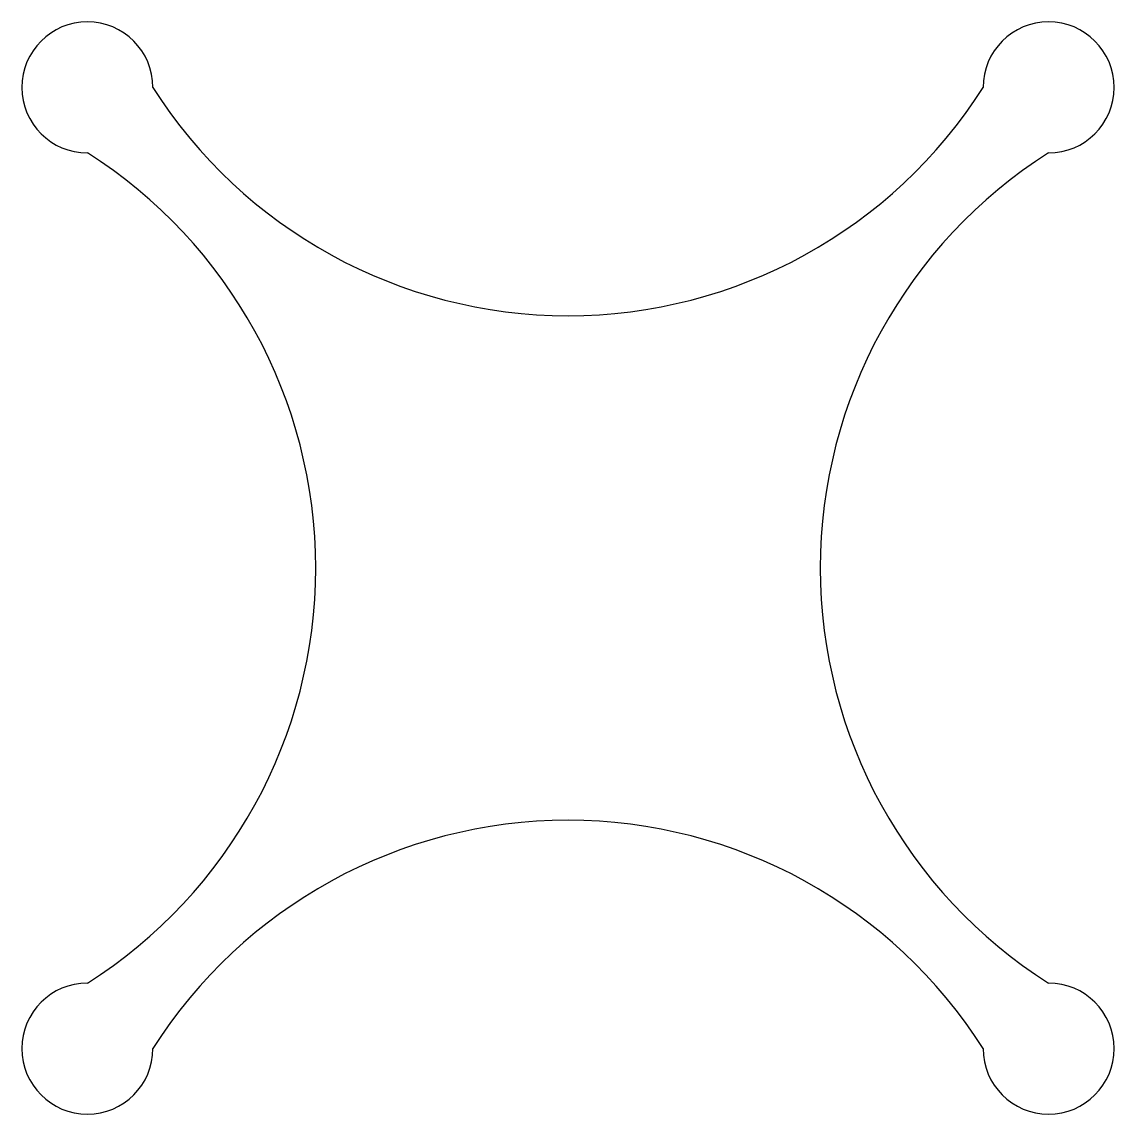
# Model space of a CAD drawing. Extents: x 0 to 1000, y 0 to 1000.
import ezdxf

# ---------------------------------------------------------------- set-up
doc = ezdxf.new("R2010")
doc.units = 0
doc.layers.get('0').update_dxf_attribs({"linetype": 'CONTINUOUS'})

msp = doc.modelspace()

# ---------------------------------------------------------------- linework, layer by layer
for centre, radius, start, end in [((60, 940), 60, 0, 270), ((940, 940), 60, 270, 180), ((500, 1181), 450, 212.3875, 327.6125), ((-181, 500), 450, 302.3875, 57.6125), ((1181, 500), 450, 122.3875, 237.6125), ((500, -181), 450, 32.3875, 147.6125), ((60, 60), 60, 90, 0), ((940, 60), 60, 180, 90)]:
    msp.add_arc(centre, radius, start, end)

doc.saveas('drawing.dxf')
